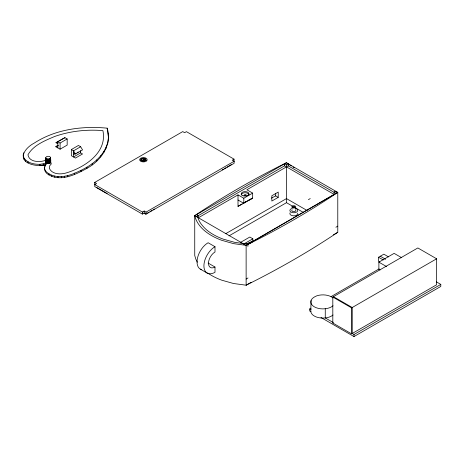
<?xml version="1.0" encoding="UTF-8"?>
<svg xmlns="http://www.w3.org/2000/svg" width="464" height="464" viewBox="0 0 464 464"><rect width="100%" height="100%" fill="white"/><g stroke="black" fill="none" stroke-linecap="round" stroke-linejoin="round"><path stroke-width="0.7" d="M197.368 262.206L195.849 259.208L194.741 255.536L194.741 215.656A864.339 499.02 0 0 1 286.392 162.742L337.78 192.409L246.129 245.357L246.129 285.203L233.537 283.51L221.809 280.21A59.514 34.359 0 0 1 207.715 273.023M251.152 282.303L246.129 285.203L254.284 281.109A864.316 499.009 0 0 0 337.78 232.296L337.78 192.409L334.457 191.29M45.64 157.743C44.886 160.318 45.223 164.453 48.795 163.624C51.904 163.345 50.437 159.332 50.564 157.366C49.625 155.185 43.918 156.554 46.377 158.763L46.377 163.247L45.124 165.039L44.55 168.101A15.782 9.112 0 0 0 47.038 173.635C59.386 182.77 75.319 174.748 86.925 168.362C100.972 160.747 112.479 144.577 107.149 128.163C82.122 125.796 55.425 129.247 34.029 143.231C25.12 147.796 16.878 159.239 30.392 164.024A15.782 9.112 0 0 0 39.968 165.457L44.95 165.491M107.706 143.678L108.396 137.889M45.64 162.226L45.727 161.849M50.651 157.743L49.399 158.995L46.377 158.763M311.077 300.527L310.77 311.089A12.151 7.012 0 0 0 322.921 318.101L326.064 317.863A12.151 7.012 0 0 0 333.024 314.986M23.2 155.776L23.768 152.714M141.056 159.077L140.801 159.842L141.247 160.579L143.596 161.234L145.76 160.387L146.015 159.622L145.568 158.885L143.219 158.23L141.056 159.077L141.056 160.915L143.219 160.068L145.568 160.724L145.568 158.885M44.55 166.947A15.782 9.112 0 0 0 47.038 172.475C54.938 178.652 66.068 177.057 74.623 173.176C88.717 167.545 103.495 158.021 107.706 142.523M57.867 143.823L55.964 142.721L63.052 138.632L64.954 137.686L67.17 138.962L67.17 145.099L60.082 149.193L55.651 146.636L58.017 145.273M64.954 137.686L55.964 142.721M57.867 147.912L57.867 141.775L60.082 143.057L67.17 138.962M55.964 146.815L58.325 145.452M80.637 146.74L73.55 150.829L73.55 156.965L80.637 152.876L82.54 153.973L75.452 158.067L71.34 155.689L71.34 149.553L78.422 145.464L80.637 146.74L82.54 149.884L75.452 153.973L73.55 152.876M73.55 154.715L75.916 153.352M77.094 152.673L78.277 151.989M94.679 184.486L94.679 182.439L182.735 131.602L184.62 132.692L186.418 131.654L234.03 159.14L234.03 161.188M234.03 159.14L232.232 160.179L234.117 161.269L234.117 163.316L146.061 214.153L144.176 213.063L142.378 214.101L94.766 186.609L94.766 184.568L96.564 183.529L94.679 182.439M94.766 184.568L142.378 212.054L144.176 211.016L146.061 212.106L234.117 161.269M147.471 213.022L148.718 212.303M149.971 211.578L151.844 210.499M153.097 209.774L154.35 209.055M222.244 169.853L223.451 169.157M224.663 168.455L225.869 167.759M227.082 167.063L231.31 164.621M337.78 192.409A864.316 499.009 0 0 1 254.284 241.222L246.129 245.357L233.537 243.629L221.809 240.329A59.514 34.359 0 0 1 203.389 229.692C199.311 225.904 195.936 221.166 194.741 215.656L286.392 162.742L291.259 165.857M197.774 215.951L284.612 165.81L334.132 194.404L334.132 192.357L335.913 191.33M196.614 216.734L198.389 215.708L198.389 217.749L238.009 194.88L243.809 198.227L252.665 193.111L252.665 198.227L238.009 206.358L238.009 194.88M284.612 165.81L284.612 163.769L286.485 164.848L288.26 163.821L288.26 165.863L334.034 192.287M288.26 165.863L246.865 189.764L252.665 193.111M244.093 202.82L247.045 201.115M248.223 200.436L249.406 199.752M250.583 199.073L251.766 198.389M238.009 206.358L242.144 203.974M243.322 203.29L246.274 201.591M278.226 197.357L271.846 201.04L271.846 195.767L278.226 192.079L278.226 197.357L275.709 195.901L271.405 198.122M225.881 233.583L286.485 198.598L307.174 210.54M229.007 235.874L286.485 202.687L292.755 206.306M308.392 199.653L310.236 198.586M240.497 242.417L249.812 237.04L252.834 238.792L252.834 240.758L246.929 244.168M243.519 244.163L252.834 238.792M194.741 215.656L244.261 244.279L246.042 243.252L247.909 244.331L247.909 246.338M246.802 244.041L249.829 242.295L250.827 242.869M247.915 244.18L334.132 194.404M246.129 279.067L248.014 277.977M335.895 227.244L337.78 226.159M333.384 234.83L337.78 232.296M379.709 261.98L378.531 261.296L378.531 257.247L383.85 254.179L388.571 256.905M380.057 269.99L378.885 269.317L378.885 262.154L394.122 253.361L401.737 257.758M310.961 311.709L309.714 310.99L309.714 308.943L310.955 308.224M331.058 296.624L379.059 268.911M332.81 297.041L417.844 247.95L436.618 258.79L436.618 284.768L351.59 333.86L332.81 323.019L332.81 297.041L351.59 307.881L436.618 258.79M332.81 323.019L333.448 322.648M333.448 296.67L352.228 307.516L352.228 333.494L353.997 334.515L440.8 284.397L440.8 286.445L353.997 336.562L320.937 317.475M247.445 200.947L252.665 198.227L252.358 198.047M23.2 154.616C22.939 158.821 26.924 161.507 30.392 162.864A15.782 9.112 0 0 0 39.968 164.302L46.377 163.247M46.377 164.407L39.968 165.457L39.968 164.302M39.968 165.457L41.308 165.399M45.843 160.405L45.217 160.411C39.678 162.51 29.11 162.22 27.956 154.796C33.327 145.197 44.996 140.598 54.717 136.457C70.116 131.08 86.675 129.265 102.898 130.616C107.631 152.871 84.025 167.835 65.604 173.118C60.158 174.58 52.119 174.325 49.404 168.473L49.706 165.793L51.295 163.914L50.315 160.614M243.055 243.548L234.378 242.266L223.155 239.105A57.002 32.909 0 0 1 205.506 228.92C202.176 225.713 199.091 221.954 197.821 217.43M45.13 165.352L43.268 165.132L43.268 163.972M334.132 192.357L336 193.436M436.433 281.88L440.8 284.397M380.306 256.221L385.619 259.289M295.261 207.756L303.41 212.46M378.531 257.247L383.252 259.973M378.885 262.154L386.506 266.551M238.009 199.99L243.809 203.342L243.809 198.227M251.772 241.373L251.819 242.765M196.521 214.629L198.389 215.708M244.261 244.279L246.129 245.357M71.34 149.553L73.55 150.829L75.452 153.973M214.994 246.715A15.666 9.048 -60 0 0 203.916 265.907A15.666 9.048 -60 0 0 214.994 272.298L214.994 267.032A9.21 5.319 -60 0 1 208.481 263.268A9.21 5.319 -60 0 1 214.994 251.987L214.994 246.715L208.116 242.742A15.666 9.048 -60 0 0 197.623 257.479A15.666 9.048 -60 0 0 201.37 269.578M144.176 213.289L145.592 214.107M309.714 308.943L311.077 309.732M332.862 322.312L325.264 317.927L325.264 308.722M96.883 187.618L107.155 193.552M208.116 263.059L214.994 267.032M200.28 269.103L207.164 273.076M293.086 167.023L294.298 167.8M50.564 160.962L50.651 161.339M108.309 136.393L107.149 128.163M50.599 161.82L50.651 162.226M108.35 137.721L108.396 139.049M50.611 161.153L50.622 162.023M353.997 334.515L353.997 336.562M351.59 307.881L351.59 333.86M286.485 164.848L286.485 202.687M275.709 193.262L275.709 195.901M146.061 212.106L146.061 214.153M145.116 158.589L145.116 160.434M144.548 158.375L144.548 160.213M144.176 211.016L144.176 213.063M144.089 158.27L144.089 160.109M143.219 158.23L143.219 160.068M142.378 212.054L142.378 214.101M141.938 158.485L141.938 160.324M108.245 133.243L108.245 134.403M106.181 147.082L106.181 148.242M103.837 151.531L103.837 152.691M100.7 155.811L100.7 156.971M96.808 159.877L96.808 161.037M92.197 163.688L92.197 164.848M86.925 167.202L86.925 168.362M81.043 170.375L81.043 171.535M80.637 150.626L80.637 152.876M74.623 173.176L74.623 174.336M67.727 175.578L67.727 176.732M64.624 176.297L64.624 177.457M61.323 176.627L61.323 177.787M60.082 143.057L60.082 149.193M57.977 176.546L57.977 177.706M54.735 176.059L54.735 177.219M51.748 175.195L51.748 176.349M50.564 157.366L50.564 162.597M50.315 158.462L50.315 162.951M49.915 158.763L49.915 163.247M49.399 158.995L49.399 163.479M48.935 173.832L48.935 174.986M48.795 159.135L48.795 163.624M48.146 159.187L48.146 163.67M47.496 159.135L47.496 163.624M46.893 158.995L46.893 163.479M45.977 158.462L45.977 162.951M45.727 158.114L45.727 162.597M45.124 165.039L45.124 166.199M28.043 161.768L28.043 162.928M25.688 160.15L25.688 161.304M24.18 158.421L24.18 159.581M23.339 156.548L23.339 157.708M295.249 208.365A3.944 2.279 0 0 1 296.977 211.839A3.944 2.279 0 0 1 290.719 211.903A3.944 2.279 0 0 1 292.227 208.4M297.708 213.214A3.944 2.279 0 0 1 293.358 215.818A3.944 2.279 0 0 1 290.133 212.721M295.371 209.763A2.007 1.16 0 0 1 295.185 211.323A2.007 1.16 0 0 1 292.477 211.352A2.007 1.16 0 0 1 292.192 209.798M241.21 194.979A3.886 2.245 0 0 1 245.096 192.74A3.886 2.245 0 0 1 248.977 194.979M246.048 201.544A0.94 0.545 0 0 1 245.816 201.678M333.024 305.776A12.151 7.012 0 0 1 326.064 308.659L322.921 308.896A12.151 7.012 0 0 1 310.77 301.884C310.967 298.601 314.157 296.919 316.842 295.806A12.151 7.012 0 0 1 333.024 297.987M142.639 161.263A0.94 0.545 0 0 1 144.072 161.194M146.665 160.822L146.067 161.269A3.758 2.169 0 0 1 139.879 160.474A3.758 2.169 0 0 1 143.736 157.574A3.758 2.169 0 0 1 146.665 160.822M292.616 207.808A2.007 1.16 0 0 0 295.794 207.008A2.007 1.16 0 0 0 293.004 205.819A2.007 1.16 0 0 0 292.616 207.808M243.153 195.796A3.886 2.245 0 0 0 248.977 193.853A3.886 2.245 0 0 0 243.153 191.91A3.886 2.245 0 0 0 243.153 195.796M244.609 195.483A0.94 0.545 0 0 0 246.181 195.24A0.94 0.545 0 0 0 245.033 194.573A0.94 0.545 0 0 0 244.609 195.483M293.138 207.263A0.94 0.545 0 0 0 294.71 207.019A0.94 0.545 0 0 0 293.561 206.352A0.94 0.545 0 0 0 293.138 207.263"/></g></svg>
